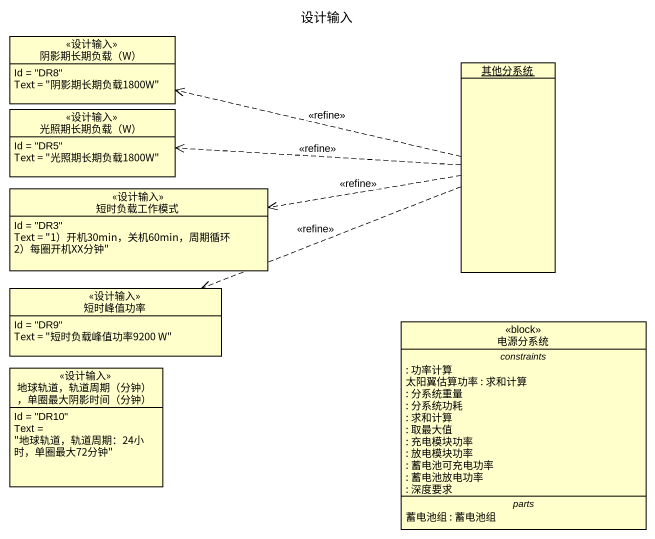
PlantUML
@startuml
title 设计输入
hide circle
hide empty members
class "阴影期长期负载（W）" as 阴影期长期负载_W <<设计输入>> {
  Id = "DR8"
  Text = "阴影期长期负载1800W"
}
object 其他分系统
class "光照期长期负载（W）" as 光照期长期负载_W <<设计输入>> {
  Id = "DR5"
  Text = "光照期长期负载1800W"
}
class 短时负载工作模式 <<设计输入>> {
  Id = "DR3"
  Text = "1）开机30min，关机60min，周期循环 2）每圈开机XX分钟"
}
class 短时峰值功率 <<设计输入>> {
  Id = "DR9"
  Text = "短时负载峰值功率9200 W"
}
class 电源分系统 <<block>> {
  -- constraints --
  : 功率计算
  太阳翼估算功率 : 求和计算
  : 分系统重量
  : 分系统功耗
  : 求和计算
  : 取最大值
  : 充电模块功率
  : 放电模块功率
  : 蓄电池可充电功率
  : 蓄电池放电功率
  : 深度要求
  -- parts --
  蓄电池组 : 蓄电池组
}
class "地球轨道，轨道周期（分钟），单圈最大阴影时间（分钟）" as 地球轨道_轨道周期_分钟_单圈最大阴影时间_分钟 <<设计输入>> {
  Id = "DR10"
  Text = "地球轨道，轨道周期：24小时，单圈最大72分钟"
}
其他分系统 .left.> 阴影期长期负载_W : <<refine>>
其他分系统 .left.> 光照期长期负载_W : <<refine>>
其他分系统 .left.> 短时负载工作模式 : <<refine>>
其他分系统 .left.> 短时峰值功率 : <<refine>>
@enduml
